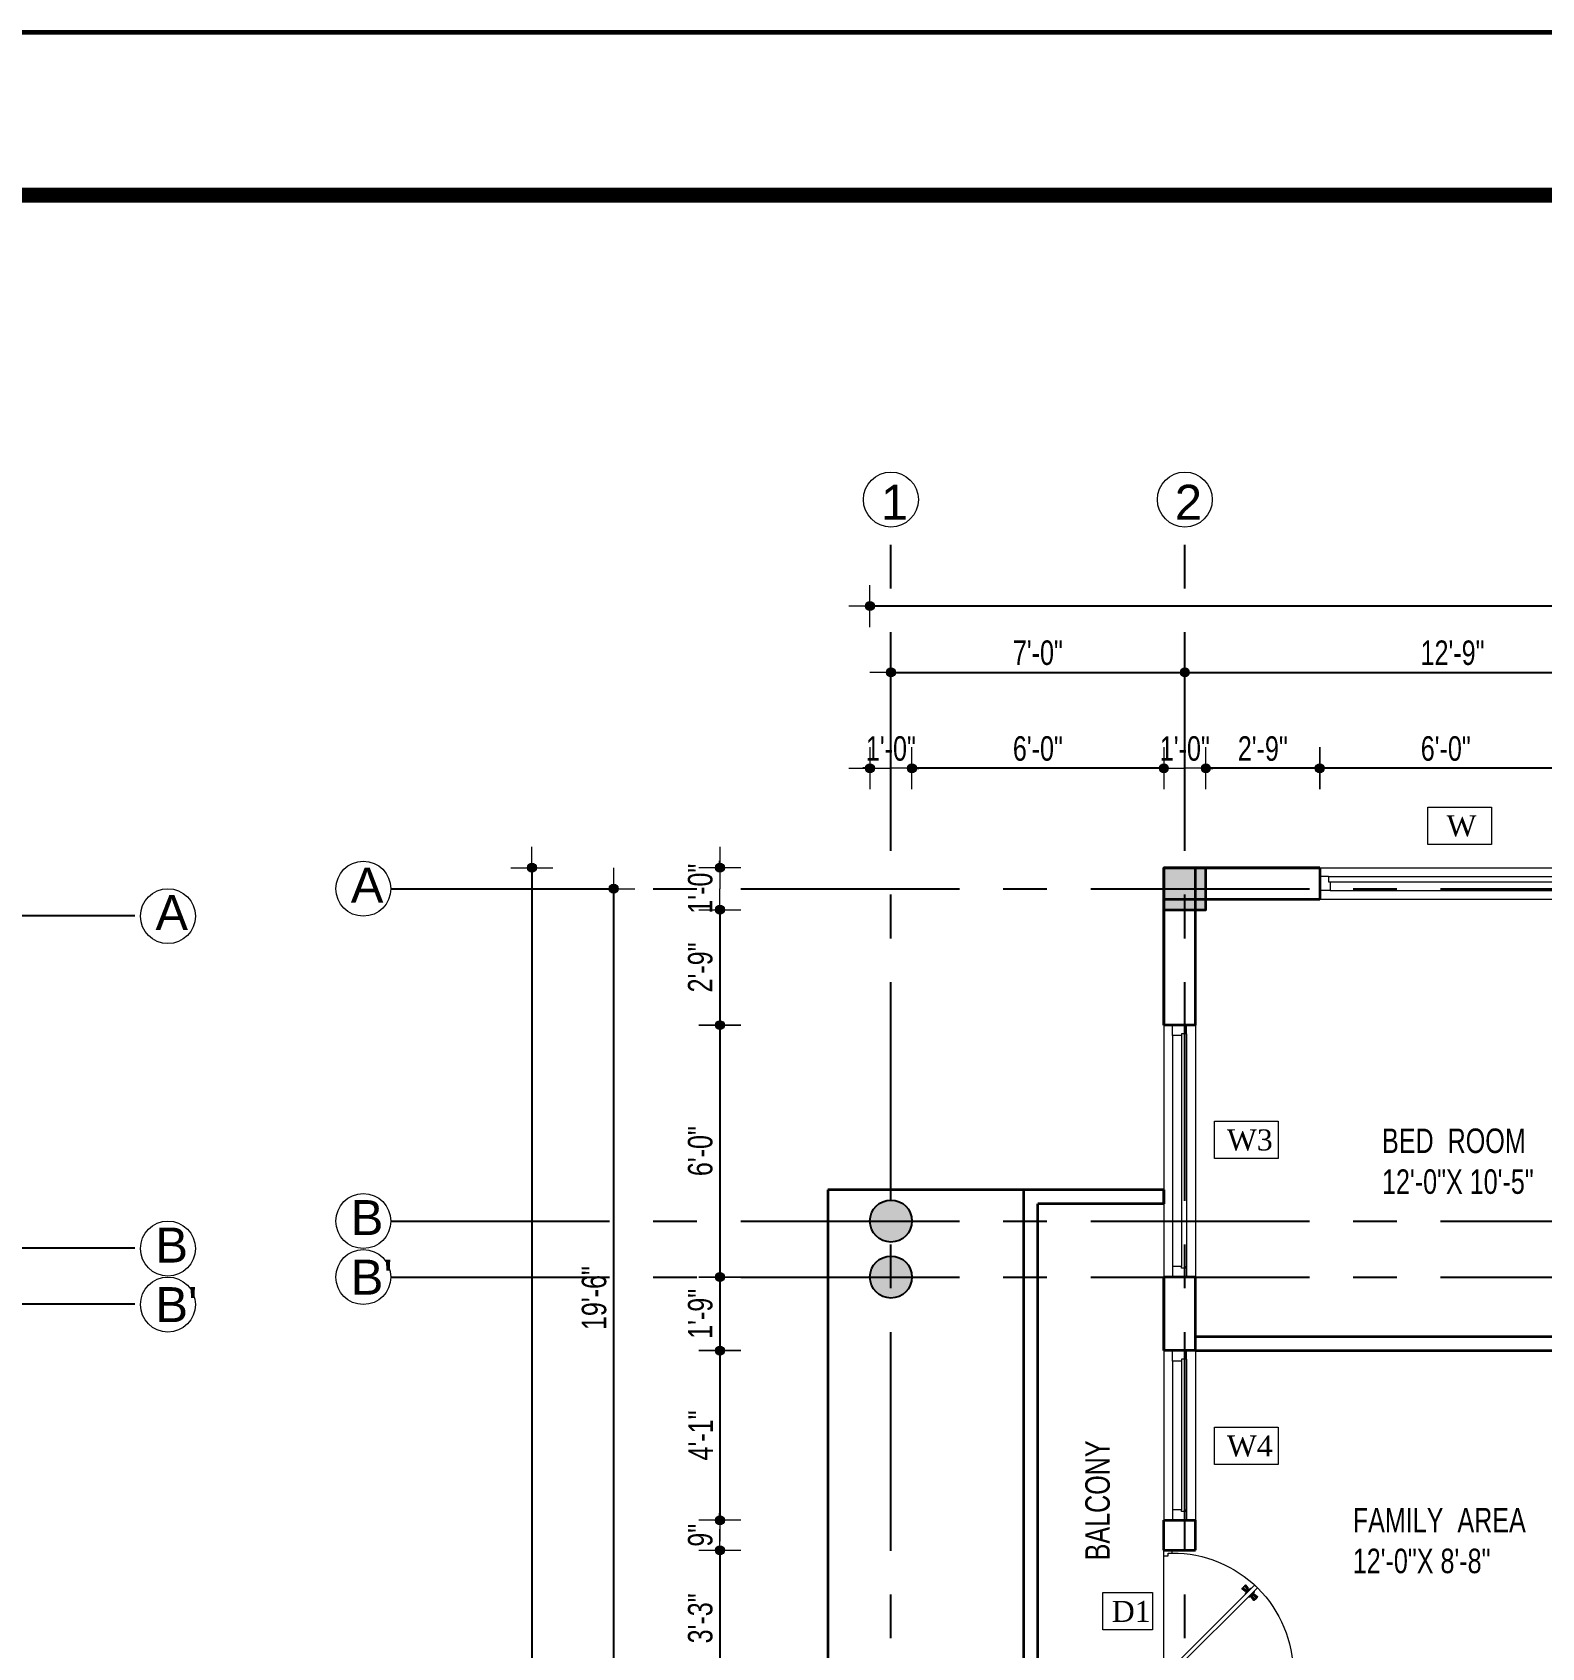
# Model space of a CAD drawing. Header units: inches. Extents: x 108286 to 1018414, y -1240248 to 57686.
# Drawn here: x 503513.5 to 503944.8, y -615802.7 to -615341 of the extents above; entities that cross this region are included whole.
import ezdxf

# ---------------------------------------------------------------- set-up
doc = ezdxf.new("R2010")
doc.units = ezdxf.units.IN
doc.header["$MEASUREMENT"] = 0
doc.linetypes.add('CENTERX2', pattern=[4, 2.5, -0.5, 0.5, -0.5])
for name, color, linetype, lineweight in [('DIMENSION', 142, 'Continuous', 13), ('dimentions', 123, 'Continuous', 9), ('DOOR - ELE- KHA', 142, 'Continuous', 15), ('DOOR WINDOW', 6, 'Continuous', 0), ('ELEVATION', 31, 'Continuous', 25), ('furniture', 32, 'Continuous', 13), ('HATCH', 255, 'Continuous', 18), ('pillar', 1, 'Continuous', 35), ('SHEETS', 7, 'Continuous', 60), ('TEXT', 231, 'Continuous', 20), ('WALL', 8, 'Continuous', 35)]:
    doc.layers.add(name, color=color, linetype=linetype, lineweight=lineweight)
doc.layers.add('VEHICLE', color=9, linetype='Continuous')
doc.styles.add('7 INCH', font='swisscl.ttf', dxfattribs={"height": 7})
doc.styles.add('7 INCH str', font='times.ttf', dxfattribs={"height": 6})
doc.dimstyles.new('7 INCH', dxfattribs={"dimscale": 0, "dimtxt": 7, "dimasz": 1, "dimexe": 2, "dimexo": 9, "dimgap": 2, "dimtad": 1, "dimdec": 0, "dimzin": 3, "dimdsep": 46, "dimlunit": 4, "dimtxsty": '7 INCH', "dimblk": 'DIM', "dimcen": 3, "dimdle": 3, "dimse1": 1, "dimse2": 1, "dimclrd": 256, "dimclre": 256, "dimclrt": 7, "dimadec": 1, "dimazin": 2, "dimtfac": 1, "dimtdec": 0, "dimtix": 1, "dimtofl": 0, "dimtmove": 2, "dimatfit": 3, "dimldrblk": 'ARW', "dimfxl": 2, "dimfrac": 2, "dimtolj": 2, "dimtzin": 0, "dimarcsym": 0})

# ---------------------------------------------------------------- blocks, each defined once
blk = doc.blocks.new('DFGDG')
at = {"layer": 'pillar'}
blk.add_hatch(color=4, dxfattribs=at).paths.add_polyline_path([(456398.92, -510693.64), (456386.92, -510693.64), (456386.92, -510705.64), (456398.92, -510705.64)])
blk.add_lwpolyline([(456398.92, -510693.64), (456386.92, -510693.64), (456386.92, -510705.64), (456398.92, -510705.64)], close=True, dxfattribs=at)
blk = doc.blocks.new('FGEWSRG')
at = {"layer": 'ELEVATION'}
h = blk.add_hatch(color=251, dxfattribs=at)
edge = h.paths.add_edge_path()
edge.add_arc((502633.6, -562105.59), 6, 0, 360)
at = {"layer": 'ELEVATION', "color": 4}
blk.add_circle((502633.6, -562105.59), 6, dxfattribs=at)
blk = doc.blocks.new('*U480')
at = {"layer": 'DOOR WINDOW'}
for p, q in [((-184.36, 4.5), (-184.36, -4.5)), ((-184.36, 4.5), (-112.36, 4.5)), ((-181.86, 2), (-184.36, 2)), ((-181.86, 2), (-114.86, 2)), ((-181.86, 2), (-181.86, 0.5)), ((-181.86, 0.5), (-181.36, 0.5)), ((-181.36, 0.5), (-181.36, -2)), ((-181.36, 0.5), (-115.36, 0.5)), ((-114.86, 2), (-115.46, 2)), ((-115.36, 0.5), (-115.36, -2)), ((-114.86, 0.5), (-115.36, 0.5)), ((-115.36, 0.5), (-115.36, -2)), ((-114.86, 0.5), (-115.36, 0.5)), ((-114.86, 2), (-114.86, 0.5)), ((-114.86, 2), (-114.86, 0.5)), ((-114.86, 2), (-112.36, 2)), ((-112.36, 4.5), (-112.36, -4.5)), ((-112.36, 4.5), (-112.36, -4.5)), ((-112.36, 4.5), (-112.36, -4.5)), ((-181.36, -2), (-184.36, -2)), ((-184.36, -4.5), (-112.36, -4.5)), ((-181.36, -2), (-115.36, -2)), ((-115.46, -2), (-115.36, -2)), ((-115.36, -2), (-112.36, -2))]:
    blk.add_line(p, q, dxfattribs=at)
blk = doc.blocks.new('*U474')
at = {"layer": 'DOOR WINDOW'}
for p, q in [((-196.36, 4.5), (-196.36, -4.5)), ((-196.36, 4.5), (-124.36, 4.5)), ((-193.86, 2), (-196.36, 2)), ((-193.86, 2), (-126.86, 2)), ((-193.86, 2), (-193.86, 0.5)), ((-193.86, 0.5), (-193.36, 0.5)), ((-193.36, 0.5), (-193.36, -2)), ((-193.36, 0.5), (-127.36, 0.5)), ((-126.86, 2), (-127.46, 2)), ((-127.36, 0.5), (-127.36, -2)), ((-126.86, 0.5), (-127.36, 0.5)), ((-127.36, 0.5), (-127.36, -2)), ((-126.86, 0.5), (-127.36, 0.5)), ((-126.86, 2), (-126.86, 0.5)), ((-126.86, 2), (-126.86, 0.5)), ((-126.86, 2), (-124.36, 2)), ((-124.36, 4.5), (-124.36, -4.5)), ((-124.36, 4.5), (-124.36, -4.5)), ((-124.36, 4.5), (-124.36, -4.5)), ((-193.36, -2), (-196.36, -2)), ((-196.36, -4.5), (-124.36, -4.5)), ((-193.36, -2), (-127.36, -2)), ((-127.46, -2), (-127.36, -2)), ((-127.36, -2), (-124.36, -2))]:
    blk.add_line(p, q, dxfattribs=at)
blk = doc.blocks.new('DIM')
at = {"layer": 'DIMENSION'}
h = blk.add_hatch(color=256, dxfattribs=at)
h.paths.add_polyline_path([(0, 1.28), (0, 0), (1.28, 0, 0.414214)])
h.paths.add_polyline_path([(1.28, 0), (0, 0), (0, -1.28, 0.414214)])
h.paths.add_polyline_path([(0, 0), (-1.28, 0, 0.414214), (0, -1.28)])
h.paths.add_polyline_path([(0, 1.28, 0.414214), (-1.28, 0), (0, 0)])
for p, q in [((0, 6), (0, -6)), ((-6, 0), (6, 0))]:
    blk.add_line(p, q, dxfattribs=at)
blk.add_circle((0, 0), 1.28, dxfattribs=at)
blk = doc.blocks.new('*D742')
at = {"layer": 'Defpoints', "color": 0, "ltscale": 15}
for p in [(503881.41, -615551.32), (503881.41, -615579.75), (503953.41, -615579.75)]:
    blk.add_point(p, dxfattribs=at)
at = {"layer": 'dimentions', "lineweight": -2, "ltscale": 15}
blk.add_line((503952.41, -615551.32), (503882.41, -615551.32), dxfattribs=at)
at = {"layer": 'dimentions', "lineweight": -2, "ltscale": 15, "rotation": 180}
blk.add_blockref('DIM', (503881.41, -615551.32), dxfattribs=at)
at = {"layer": 'dimentions', "lineweight": -2, "ltscale": 15}
blk.add_blockref('DIM', (503953.41, -615551.32), dxfattribs=at)
at = {"layer": 'dimentions', "color": 7, "ltscale": 15, "insert": (503917.41, -615545.73), "char_height": 7, "attachment_point": 5, "style": '7 INCH'}
blk.add_mtext('\\A2;6\'-0"', dxfattribs=at)
blk = doc.blocks.new('ARW')
at = {"layer": 'DIMENSION'}
blk.add_lwpolyline([(-0.5, 0, 0, 3, 0), (-5.5, 0, 0, 0, 0), (-0.5, 0, 0, 0, 0)], format="xyseb", dxfattribs=at)
blk = doc.blocks.new('*D743')
at = {"layer": 'Defpoints', "color": 0, "ltscale": 15}
for p in [(503848.85, -615551.32), (503848.85, -615579.75), (503881.41, -615579.75)]:
    blk.add_point(p, dxfattribs=at)
at = {"layer": 'dimentions', "lineweight": -2, "ltscale": 15}
blk.add_line((503880.41, -615551.32), (503849.85, -615551.32), dxfattribs=at)
at = {"layer": 'dimentions', "lineweight": -2, "ltscale": 15, "rotation": 180}
blk.add_blockref('DIM', (503848.85, -615551.32), dxfattribs=at)
at = {"layer": 'dimentions', "lineweight": -2, "ltscale": 15}
blk.add_blockref('DIM', (503881.41, -615551.32), dxfattribs=at)
at = {"layer": 'dimentions', "color": 7, "ltscale": 15, "insert": (503865.13, -615545.74), "char_height": 7, "attachment_point": 5, "style": '7 INCH'}
blk.add_mtext('\\A2;2\'-9"', dxfattribs=at)
blk = doc.blocks.new('*D744')
at = {"layer": 'Defpoints', "color": 0, "ltscale": 15}
for p in [(503836.85, -615551.32), (503836.85, -615579.75), (503848.85, -615579.75)]:
    blk.add_point(p, dxfattribs=at)
at = {"layer": 'dimentions', "lineweight": -2, "ltscale": 15}
for p, q in [((503835.85, -615551.32), (503834.85, -615551.32)), ((503849.85, -615551.32), (503850.85, -615551.32))]:
    blk.add_line(p, q, dxfattribs=at)
blk.add_blockref('DIM', (503836.85, -615551.32), dxfattribs=at)
at = {"layer": 'dimentions', "lineweight": -2, "ltscale": 15, "rotation": 180}
blk.add_blockref('DIM', (503848.85, -615551.32), dxfattribs=at)
at = {"layer": 'dimentions', "color": 7, "ltscale": 15, "insert": (503842.85, -615545.73), "char_height": 7, "attachment_point": 5, "style": '7 INCH'}
blk.add_mtext('\\A2;1\'-0"', dxfattribs=at)
blk = doc.blocks.new('*D745')
at = {"layer": 'Defpoints', "color": 0, "ltscale": 15}
for p in [(503764.85, -615551.32), (503836.85, -615579.75), (503764.85, -615680.74)]:
    blk.add_point(p, dxfattribs=at)
at = {"layer": 'dimentions', "lineweight": -2, "ltscale": 15}
blk.add_line((503835.85, -615551.32), (503765.85, -615551.32), dxfattribs=at)
at = {"layer": 'dimentions', "lineweight": -2, "ltscale": 15, "rotation": 180}
blk.add_blockref('DIM', (503764.85, -615551.32), dxfattribs=at)
at = {"layer": 'dimentions', "lineweight": -2, "ltscale": 15}
blk.add_blockref('DIM', (503836.85, -615551.32), dxfattribs=at)
at = {"layer": 'dimentions', "color": 7, "ltscale": 15, "insert": (503800.85, -615545.73), "char_height": 7, "attachment_point": 5, "style": '7 INCH'}
blk.add_mtext('\\A2;6\'-0"', dxfattribs=at)
blk = doc.blocks.new('*D746')
at = {"layer": 'Defpoints', "color": 0, "ltscale": 15}
for p in [(503752.85, -615551.32), (503752.85, -615680.74), (503764.85, -615680.74)]:
    blk.add_point(p, dxfattribs=at)
at = {"layer": 'dimentions', "lineweight": -2, "ltscale": 15}
for p, q in [((503751.85, -615551.32), (503750.85, -615551.32)), ((503765.85, -615551.32), (503766.85, -615551.32))]:
    blk.add_line(p, q, dxfattribs=at)
blk.add_blockref('DIM', (503752.85, -615551.32), dxfattribs=at)
at = {"layer": 'dimentions', "lineweight": -2, "ltscale": 15, "rotation": 180}
blk.add_blockref('DIM', (503764.85, -615551.32), dxfattribs=at)
at = {"layer": 'dimentions', "color": 7, "ltscale": 15, "insert": (503758.85, -615545.73), "char_height": 7, "attachment_point": 5, "style": '7 INCH'}
blk.add_mtext('\\A2;1\'-0"', dxfattribs=at)
blk = doc.blocks.new('*D747')
at = {"layer": 'Defpoints', "color": 0, "ltscale": 15}
for p in [(503842.85, -615523.94), (503842.85, -615579.75), (503758.85, -615674.74)]:
    blk.add_point(p, dxfattribs=at)
at = {"layer": 'dimentions', "lineweight": -2, "ltscale": 15}
blk.add_line((503759.85, -615523.94), (503841.85, -615523.94), dxfattribs=at)
at = {"layer": 'dimentions', "lineweight": -2, "ltscale": 15, "rotation": 180}
blk.add_blockref('DIM', (503758.85, -615523.94), dxfattribs=at)
at = {"layer": 'dimentions', "lineweight": -2, "ltscale": 15}
blk.add_blockref('DIM', (503842.85, -615523.94), dxfattribs=at)
at = {"layer": 'dimentions', "color": 7, "ltscale": 15, "insert": (503800.85, -615518.35), "char_height": 7, "attachment_point": 5, "style": '7 INCH'}
blk.add_mtext('\\A2;7\'-0"', dxfattribs=at)
blk = doc.blocks.new('*D748')
at = {"layer": 'Defpoints', "color": 0, "ltscale": 15}
for p in [(503995.85, -615523.94), (503842.85, -615579.75), (503995.85, -615579.75)]:
    blk.add_point(p, dxfattribs=at)
at = {"layer": 'dimentions', "lineweight": -2, "ltscale": 15}
blk.add_line((503843.85, -615523.94), (503994.85, -615523.94), dxfattribs=at)
at = {"layer": 'dimentions', "lineweight": -2, "ltscale": 15, "rotation": 180}
blk.add_blockref('DIM', (503842.85, -615523.94), dxfattribs=at)
at = {"layer": 'dimentions', "lineweight": -2, "ltscale": 15}
blk.add_blockref('DIM', (503995.85, -615523.94), dxfattribs=at)
at = {"layer": 'dimentions', "color": 7, "ltscale": 15, "insert": (503919.35, -615518.36), "char_height": 7, "attachment_point": 5, "style": '7 INCH'}
blk.add_mtext('\\A2;12\'-9"', dxfattribs=at)
blk = doc.blocks.new('*D752')
at = {"layer": 'Defpoints', "color": 0, "ltscale": 15}
for p in [(503752.85, -615504.99), (504372.85, -615579.75), (503752.85, -615680.74)]:
    blk.add_point(p, dxfattribs=at)
at = {"layer": 'dimentions', "lineweight": -2, "ltscale": 15}
blk.add_line((504371.85, -615504.99), (503753.85, -615504.99), dxfattribs=at)
at = {"layer": 'dimentions', "lineweight": -2, "ltscale": 15, "rotation": 180}
blk.add_blockref('DIM', (503752.85, -615504.99), dxfattribs=at)
at = {"layer": 'dimentions', "lineweight": -2, "ltscale": 15}
blk.add_blockref('DIM', (504372.85, -615504.99), dxfattribs=at)
at = {"layer": 'dimentions', "color": 7, "ltscale": 15, "insert": (504062.85, -615499.4), "char_height": 7, "attachment_point": 5, "style": '7 INCH'}
blk.add_mtext('\\A2;51\'-8"', dxfattribs=at)
blk = doc.blocks.new('*D753')
at = {"layer": 'Defpoints', "color": 0, "ltscale": 15}
for p in [(503836.85, -615579.75), (503709.98, -615591.75), (503836.85, -615591.75)]:
    blk.add_point(p, dxfattribs=at)
at = {"layer": 'dimentions', "lineweight": -2, "ltscale": 15}
for p, q in [((503709.98, -615578.75), (503709.98, -615577.75)), ((503709.98, -615592.75), (503709.98, -615593.75))]:
    blk.add_line(p, q, dxfattribs=at)
for p, rotation in [((503709.98, -615579.75), 270), ((503709.98, -615591.75), 90)]:
    blk.add_blockref('DIM', p, dxfattribs=dict(at, rotation=rotation))
at = {"layer": 'dimentions', "color": 7, "ltscale": 15, "insert": (503704.4, -615585.75), "char_height": 7, "attachment_point": 5, "rotation": 90, "style": '7 INCH'}
blk.add_mtext('\\A2;1\'-0"', dxfattribs=at)
blk = doc.blocks.new('*D754')
at = {"layer": 'Defpoints', "color": 0, "ltscale": 15}
for p in [(503836.85, -615591.75), (503709.98, -615624.75), (503836.85, -615624.75)]:
    blk.add_point(p, dxfattribs=at)
at = {"layer": 'dimentions', "lineweight": -2, "ltscale": 15}
blk.add_line((503709.98, -615592.75), (503709.98, -615623.75), dxfattribs=at)
for p, rotation in [((503709.98, -615591.75), 90), ((503709.98, -615624.75), 270)]:
    blk.add_blockref('DIM', p, dxfattribs=dict(at, rotation=rotation))
at = {"layer": 'dimentions', "color": 7, "ltscale": 15, "insert": (503704.4, -615608.25), "char_height": 7, "attachment_point": 5, "rotation": 90, "style": '7 INCH'}
blk.add_mtext('\\A2;2\'-9"', dxfattribs=at)
blk = doc.blocks.new('*D755')
at = {"layer": 'Defpoints', "color": 0, "ltscale": 15}
for p in [(503836.85, -615624.75), (503709.98, -615696.74), (503836.85, -615696.74)]:
    blk.add_point(p, dxfattribs=at)
at = {"layer": 'dimentions', "lineweight": -2, "ltscale": 15}
blk.add_line((503709.98, -615625.75), (503709.98, -615695.74), dxfattribs=at)
for p, rotation in [((503709.98, -615624.75), 90), ((503709.98, -615696.74), 270)]:
    blk.add_blockref('DIM', p, dxfattribs=dict(at, rotation=rotation))
at = {"layer": 'dimentions', "color": 7, "ltscale": 15, "insert": (503704.4, -615660.75), "char_height": 7, "attachment_point": 5, "rotation": 90, "style": '7 INCH'}
blk.add_mtext('\\A2;6\'-0"', dxfattribs=at)
blk = doc.blocks.new('*U574')
at = {"layer": 'DOOR WINDOW'}
for p, q in [((-184.36, 4.5), (-184.36, -4.5)), ((-184.36, 4.5), (-135.86, 4.5)), ((-181.86, 2), (-184.36, 2)), ((-181.86, 2), (-138.36, 2)), ((-181.86, 2), (-181.86, 0.5)), ((-181.86, 0.5), (-181.36, 0.5)), ((-181.36, 0.5), (-181.36, -2)), ((-181.36, 0.5), (-138.86, 0.5)), ((-138.36, 2), (-138.96, 2)), ((-138.86, 0.5), (-138.86, -2)), ((-138.36, 0.5), (-138.86, 0.5)), ((-138.86, 0.5), (-138.86, -2)), ((-138.36, 0.5), (-138.86, 0.5)), ((-138.36, 2), (-138.36, 0.5)), ((-138.36, 2), (-138.36, 0.5)), ((-138.36, 2), (-135.86, 2)), ((-135.86, 4.5), (-135.86, -4.5)), ((-135.86, 4.5), (-135.86, -4.5)), ((-135.86, 4.5), (-135.86, -4.5)), ((-181.36, -2), (-184.36, -2)), ((-184.36, -4.5), (-135.86, -4.5)), ((-181.36, -2), (-138.86, -2)), ((-138.96, -2), (-138.86, -2)), ((-138.86, -2), (-135.86, -2))]:
    blk.add_line(p, q, dxfattribs=at)
blk = doc.blocks.new('*D756')
at = {"layer": 'Defpoints', "color": 0, "ltscale": 15}
for p in [(503836.85, -615696.74), (503709.98, -615717.75), (503836.85, -615717.75)]:
    blk.add_point(p, dxfattribs=at)
at = {"layer": 'dimentions', "lineweight": -2, "ltscale": 15}
blk.add_line((503709.98, -615697.74), (503709.98, -615716.75), dxfattribs=at)
for p, rotation in [((503709.98, -615696.74), 90), ((503709.98, -615717.75), 270)]:
    blk.add_blockref('DIM', p, dxfattribs=dict(at, rotation=rotation))
at = {"layer": 'dimentions', "color": 7, "ltscale": 15, "insert": (503704.4, -615707.25), "char_height": 7, "attachment_point": 5, "rotation": 90, "style": '7 INCH'}
blk.add_mtext('\\A2;1\'-9"', dxfattribs=at)
blk = doc.blocks.new('*D757')
at = {"layer": 'Defpoints', "color": 0, "ltscale": 15}
for p in [(503836.85, -615717.75), (503709.98, -615766.25), (503836.85, -615766.25)]:
    blk.add_point(p, dxfattribs=at)
at = {"layer": 'dimentions', "lineweight": -2, "ltscale": 15}
blk.add_line((503709.98, -615718.75), (503709.98, -615765.25), dxfattribs=at)
for p, rotation in [((503709.98, -615717.75), 90), ((503709.98, -615766.25), 270)]:
    blk.add_blockref('DIM', p, dxfattribs=dict(at, rotation=rotation))
at = {"layer": 'dimentions', "color": 7, "ltscale": 15, "insert": (503704.48, -615742), "char_height": 7, "attachment_point": 5, "rotation": 90, "style": '7 INCH'}
blk.add_mtext('\\A2;4\'-1"', dxfattribs=at)
blk = doc.blocks.new('*D758')
at = {"layer": 'Defpoints', "color": 0, "ltscale": 15}
for p in [(503836.85, -615766.25), (503709.98, -615774.81), (503836.85, -615774.81)]:
    blk.add_point(p, dxfattribs=at)
at = {"layer": 'dimentions', "lineweight": -2, "ltscale": 15}
for p, q in [((503709.98, -615765.25), (503709.98, -615764.25)), ((503709.98, -615775.81), (503709.98, -615776.81))]:
    blk.add_line(p, q, dxfattribs=at)
for p, rotation in [((503709.98, -615766.25), 270), ((503709.98, -615774.81), 90)]:
    blk.add_blockref('DIM', p, dxfattribs=dict(at, rotation=rotation))
at = {"layer": 'dimentions', "color": 7, "ltscale": 15, "insert": (503704.4, -615770.53), "char_height": 7, "attachment_point": 5, "rotation": 90, "style": '7 INCH'}
blk.add_mtext('\\A2;9"', dxfattribs=at)
blk = doc.blocks.new('*D759')
at = {"layer": 'Defpoints', "color": 0, "ltscale": 15}
for p in [(503836.85, -615774.81), (503709.98, -615813.75), (503836.85, -615813.75)]:
    blk.add_point(p, dxfattribs=at)
at = {"layer": 'dimentions', "lineweight": -2, "ltscale": 15}
blk.add_line((503709.98, -615775.81), (503709.98, -615812.75), dxfattribs=at)
for p, rotation in [((503709.98, -615774.81), 90), ((503709.98, -615813.75), 270)]:
    blk.add_blockref('DIM', p, dxfattribs=dict(at, rotation=rotation))
at = {"layer": 'dimentions', "color": 7, "ltscale": 15, "insert": (503704.4, -615794.28), "char_height": 7, "attachment_point": 5, "rotation": 90, "style": '7 INCH'}
blk.add_mtext('\\A2;3\'-3"', dxfattribs=at)
blk = doc.blocks.new('*D766')
at = {"layer": 'Defpoints', "color": 0, "ltscale": 15}
for p in [(503679.64, -615585.75), (503836.85, -615585.75), (503836.85, -615819.75)]:
    blk.add_point(p, dxfattribs=at)
at = {"layer": 'dimentions', "lineweight": -2, "ltscale": 15}
blk.add_line((503679.64, -615818.75), (503679.64, -615586.75), dxfattribs=at)
for p, rotation in [((503679.64, -615585.75), 90), ((503679.64, -615819.75), 270)]:
    blk.add_blockref('DIM', p, dxfattribs=dict(at, rotation=rotation))
at = {"layer": 'dimentions', "color": 7, "ltscale": 15, "insert": (503674.06, -615702.75), "char_height": 7, "attachment_point": 5, "rotation": 90, "style": '7 INCH'}
blk.add_mtext('\\A2;19\'-6"', dxfattribs=at)
blk = doc.blocks.new('*D767')
at = {"layer": 'Defpoints', "color": 0, "ltscale": 15}
for p in [(503836.85, -615579.75), (503656.26, -616065.53), (503989.85, -616065.53)]:
    blk.add_point(p, dxfattribs=at)
at = {"layer": 'dimentions', "lineweight": -2, "ltscale": 15}
blk.add_line((503656.26, -615580.75), (503656.26, -616064.53), dxfattribs=at)
for p, rotation in [((503656.26, -615579.75), 90), ((503656.26, -616065.53), 270)]:
    blk.add_blockref('DIM', p, dxfattribs=dict(at, rotation=rotation))
at = {"layer": 'dimentions', "color": 7, "ltscale": 15, "insert": (503650.67, -615822.64), "char_height": 7, "attachment_point": 5, "rotation": 90, "style": '7 INCH'}
blk.add_mtext('\\A2;40\'-6"', dxfattribs=at)
blk = doc.blocks.new('3ft')
at = {"layer": 'DOOR - ELE- KHA'}
for p, q in [((1.01, 2.52), (25.23, 26.74)), ((26.05, 25.92), (1.77, 1.64)), ((22.57, 24.94), (21.65, 25.68)), ((21.67, 25.73), (22.17, 26.23)), ((22.49, 24.95), (21.67, 25.61)), ((22.63, 24.99), (21.69, 25.75)), ((21.7, 25.82), (22.14, 26.26)), ((21.73, 25.79), (21.7, 25.82)), ((22.74, 25.1), (21.84, 25.9)), ((22.13, 26.28), (21.98, 26.13)), ((21.99, 26.11), (21.98, 26.13)), ((22.88, 25.24), (22.01, 26.06)), ((22.13, 26.28), (22.27, 26.42)), ((22.58, 26.7), (22.14, 26.26)), ((22.67, 26.73), (22.17, 26.23)), ((22.29, 26.41), (22.27, 26.42)), ((23.16, 25.52), (22.34, 26.39)), ((23.3, 25.66), (22.5, 26.56)), ((22.61, 26.67), (22.58, 26.7)), ((22.6, 24.96), (23.02, 25.38)), ((22.61, 24.25), (22.92, 24.72)), ((22.62, 24.13), (22.61, 24.14)), ((23.41, 25.77), (22.65, 26.71)), ((22.69, 24.32), (23.02, 24.83)), ((22.7, 25.07), (22.71, 25.06)), ((23.46, 25.83), (22.72, 26.75)), ((23.45, 25.91), (22.79, 26.73)), ((22.82, 25.06), (23.08, 25.32)), ((22.94, 24.95), (22.83, 25.07)), ((22.95, 24.96), (22.84, 25.07)), ((22.98, 24.99), (22.86, 25.1)), ((23.03, 25.04), (22.91, 25.15)), ((22.91, 24.53), (23.1, 24.91)), ((22.92, 24.72), (22.92, 24.72)), ((22.93, 24.94), (23.19, 25.21)), ((22.93, 24.84), (22.93, 24.83)), ((23.11, 25.12), (22.99, 25.23)), ((23.44, 25.81), (23.02, 25.38)), ((23.34, 25.58), (23.08, 25.32)), ((23.13, 24.76), (23.18, 24.99)), ((23.28, 25.3), (23.17, 25.41)), ((23.46, 25.47), (23.19, 25.21)), ((23.36, 25.37), (23.25, 25.49)), ((23.31, 24.94), (23.28, 25.08)), ((23.41, 25.43), (23.3, 25.54)), ((23.46, 25.09), (23.32, 25.13)), ((23.33, 25.7), (23.34, 25.69)), ((23.45, 25.46), (23.33, 25.57)), ((23.44, 25.45), (23.33, 25.56)), ((23.64, 25.27), (23.41, 25.22)), ((23.44, 23.31), (23.45, 23.3)), ((23.87, 25.49), (23.49, 25.3)), ((23.56, 23.3), (24.03, 23.61)), ((24.08, 25.71), (23.57, 25.38)), ((23.57, 25.47), (23.57, 25.47)), ((23.63, 23.38), (24.14, 23.72)), ((24.15, 25.79), (23.68, 25.48)), ((23.68, 25.48), (23.68, 25.48)), ((23.84, 23.6), (24.22, 23.79)), ((24.03, 23.61), (24.03, 23.62)), ((24.07, 23.82), (24.3, 23.88)), ((24.14, 23.62), (24.14, 23.62)), ((24.25, 24), (24.39, 23.97)), ((24.25, 23.62), (24.51, 23.89)), ((24.25, 23.26), (24.99, 22.34)), ((24.27, 25.78), (24.26, 25.79)), ((24.26, 23.29), (24.69, 23.71)), ((24.26, 23.63), (24.37, 23.52)), ((24.26, 23.18), (24.92, 22.37)), ((24.27, 23.64), (24.38, 23.53)), ((24.3, 23.67), (24.41, 23.56)), ((24.3, 23.32), (25.06, 22.38)), ((24.35, 23.72), (24.46, 23.61)), ((24.37, 23.52), (24.63, 23.77)), ((24.37, 23.4), (24.37, 23.4)), ((24.4, 24.15), (24.43, 24.01)), ((24.41, 23.43), (25.2, 22.53)), ((24.43, 23.8), (24.54, 23.69)), ((24.78, 24.15), (24.51, 23.89)), ((24.58, 24.33), (24.52, 24.1)), ((24.55, 23.57), (25.37, 22.7)), ((24.6, 23.97), (24.72, 23.86)), ((24.8, 24.56), (24.61, 24.18)), ((24.89, 24.03), (24.63, 23.77)), ((25.02, 24.77), (24.68, 24.26)), ((24.68, 24.05), (24.79, 23.94)), ((25.11, 24.14), (24.69, 23.71)), ((24.73, 24.1), (24.85, 23.99)), ((24.76, 24.13), (24.87, 24.02)), ((24.77, 24.14), (24.88, 24.03)), ((24.79, 24.38), (24.78, 24.37)), ((24.78, 24.26), (24.78, 24.26)), ((25.1, 24.84), (24.79, 24.38)), ((24.83, 23.85), (25.7, 23.03)), ((24.97, 23.99), (25.87, 23.2)), ((25, 24.03), (25, 24.03)), ((25.08, 24.1), (26.02, 23.34)), ((25.09, 24.96), (25.1, 24.95)), ((25.14, 24.15), (26.06, 23.41)), ((25.22, 24.14), (26.03, 23.48)), ((26.05, 25.92), (25.23, 26.74)), ((26.04, 23.37), (25.54, 22.86)), ((26.01, 23.27), (25.57, 22.83)), ((25.98, 23.3), (26.01, 23.27)), ((25.04, 22.36), (25.54, 22.86)), ((25.1, 22.42), (25.13, 22.39)), ((25.13, 22.39), (25.57, 22.83)), ((25.42, 22.68), (25.43, 22.67)), ((25.58, 22.82), (25.43, 22.67)), ((25.58, 22.82), (25.73, 22.97)), ((25.72, 22.98), (25.73, 22.97)), ((0, 2.4), (0, 0)), ((0.72, 2.4), (0, 2.4)), ((1.6, 0), (0, 0)), ((0, 0), (36, 0)), ((0.72, 1.52), (0.72, 2.44)), ((0.8, 1.52), (0.72, 1.52)), ((0.8, 1.52), (0.8, 2.41)), ((0.8, 1.2), (0.8, 1.52)), ((1.6, 1.2), (0.8, 1.2)), ((1.57, 1.84), (0.94, 2.47)), ((1.63, 1.89), (0.97, 2.55)), ((1.63, 1.89), (1.57, 1.84)), ((1.77, 1.64), (1.57, 1.84)), ((1.6, 0), (1.6, 1.2)), ((34.4, 0), (34.4, 1.2)), ((34.4, 1.2), (35.2, 1.2)), ((34.4, 0), (36, 0)), ((35.2, 1.2), (35.2, 2.4)), ((35.2, 2.4), (36, 2.4)), ((36, 0), (36, 2.4))]:
    blk.add_line(p, q, dxfattribs=at)
for radius in [0.155, 0.0752]:
    blk.add_circle((0.82, 2.56), radius, dxfattribs=at)
for centre, radius, start, end in [((0.82, 2.56), 34.38, 359.7285, 90.0333), ((22.54, 25.01), 0.08, 231.0764, 315), ((22.67, 24.2), 0.08, 135, 225), ((22.73, 26.68), 0.08, 38.9236, 135), ((22.77, 25.12), 0.08, 225, 315), ((22.99, 24.89), 0.08, 135, 219.7428), ((22.87, 24.78), 0.08, 315, 39.7428), ((23.28, 25.63), 0.08, 315, 45), ((23.39, 25.86), 0.08, 315, 38.9236), ((23.51, 23.36), 0.08, 225, 315), ((23.51, 25.41), 0.08, 50.2572, 135), ((23.62, 25.53), 0.08, 230.2572, 315), ((24.09, 23.56), 0.08, 50.2572, 135), ((24.2, 23.68), 0.08, 230.2572, 315), ((24.2, 25.73), 0.08, 45, 135), ((24.32, 23.23), 0.08, 135, 218.9236), ((24.42, 23.46), 0.08, 135, 225), ((24.84, 24.31), 0.08, 135, 219.7428), ((24.72, 24.21), 0.08, 315, 39.7428), ((24.94, 23.98), 0.08, 45, 135), ((25.04, 24.89), 0.08, 315, 45), ((25.17, 24.08), 0.08, 51.0764, 135), ((25.98, 23.42), 0.08, 315, 51.0764), ((24.98, 22.42), 0.08, 218.9236, 315)]:
    blk.add_arc(centre, radius, start, end, dxfattribs=at)
blk = doc.blocks.new('*U576')
at = {"color": 3, "xscale": -1}
blk.add_blockref('3ft', (42, 0), dxfattribs=at)

msp = doc.modelspace()

# ---------------------------------------------------------------- linework, layer by layer
at = {"layer": 'dimentions', "ltscale": 15}
for points in [[(503912.28, -615562.41), (503930.46, -615562.41), (503930.46, -615573.08), (503912.28, -615573.08)], [(503851.36, -615652.16), (503869.54, -615652.16), (503869.54, -615662.83), (503851.36, -615662.83)], [(503851.36, -615739.64), (503869.54, -615739.64), (503869.54, -615750.31), (503851.36, -615750.31)], [(503819.38, -615786.91), (503833.57, -615786.91), (503833.57, -615797.58), (503819.38, -615797.58)]]:
    msp.add_lwpolyline(points, close=True, dxfattribs=at)
at = {"layer": 'ELEVATION', "color": 0}
msp.add_line((503845.85, -615713.75), (503922.85, -615713.75), dxfattribs=at)
at = {"layer": 'furniture'}
for centre in [(503758.85, -615474.54), (503842.85, -615474.54), (503608.09, -615585.75), (503552.26, -615593.6), (503608.09, -615680.74), (503552.26, -615688.6), (503608.09, -615696.74), (503552.26, -615704.6)]:
    msp.add_circle(centre, 7.85, dxfattribs=at)
at = {"layer": 'SHEETS'}
for points in [[(502502.29, -615341.01), (505598.29, -615341.01), (505598.29, -617441.01), (502502.29, -617441.01)], [(502595.29, -615386.01), (505553.29, -615386.01), (505553.29, -617396.01), (502595.29, -617396.01)], [(502596.29, -615387.01), (505552.29, -615387.01), (505552.29, -617395.01), (502596.29, -617395.01)], [(502597.29, -615388.01), (505551.29, -615388.01), (505551.29, -617394.01), (502597.29, -617394.01)], [(502598.29, -615389.01), (505550.29, -615389.01), (505550.29, -617393.01), (502598.29, -617393.01)]]:
    msp.add_lwpolyline(points, close=True, dxfattribs=at)
at = {"layer": 'VEHICLE', "linetype": 'CENTERX2', "ltscale": 25}
for p, q in [((503758.85, -616174.95), (503758.85, -615482.4)), ((503842.85, -616174.95), (503842.85, -615482.4)), ((503615.94, -615585.75), (504480.05, -615585.75)), ((502680.3, -615593.42), (503544.41, -615593.42)), ((503615.94, -615680.74), (504480.05, -615680.74)), ((502680.3, -615688.41), (503544.41, -615688.41)), ((503615.94, -615696.74), (504480.05, -615696.74)), ((502680.3, -615704.41), (503544.41, -615704.41))]:
    msp.add_line(p, q, dxfattribs=at)
at = {"layer": 'WALL', "color": 0}
for p, q in [((503836.85, -615579.75), (503881.41, -615579.75)), ((503836.85, -615624.75), (503836.85, -615579.75)), ((503881.41, -615579.75), (503836.85, -615579.75)), ((503836.85, -615579.75), (503836.85, -615624.75)), ((503845.85, -615624.75), (503845.85, -615579.75)), ((503881.41, -615579.75), (503881.41, -615588.75)), ((503836.85, -615588.75), (503881.41, -615588.75)), ((503845.85, -615624.75), (503836.85, -615624.75)), ((503836.85, -615671.82), (503740.85, -615671.82)), ((503740.85, -615671.82), (503740.85, -615899.74)), ((503796.85, -615899.74), (503796.85, -615671.82)), ((503836.85, -615675.82), (503836.85, -615671.82)), ((503836.85, -615671.82), (503836.85, -615675.82)), ((503836.85, -615675.82), (503800.85, -615675.82)), ((503800.85, -615895.74), (503800.85, -615675.82)), ((503836.85, -615717.75), (503836.85, -615696.75)), ((503836.85, -615696.75), (503836.85, -615717.75)), ((503845.85, -615696.75), (503836.85, -615696.75)), ((503845.85, -615717.75), (503845.85, -615696.75)), ((503845.85, -615717.75), (503836.85, -615717.75)), ((503845.85, -615713.75), (503953.85, -615713.75)), ((503845.85, -615717.75), (503953.85, -615717.75)), ((503836.85, -615774.81), (503836.85, -615766.25)), ((503836.85, -615766.25), (503845.85, -615766.25)), ((503836.85, -615766.25), (503845.85, -615766.25)), ((503845.85, -615774.81), (503845.85, -615766.25)), ((503836.85, -615774.81), (503845.85, -615774.81))]:
    msp.add_line(p, q, dxfattribs=at)

# ---------------------------------------------------------------- block references
msp.add_blockref('*U474', (504077.77, -615584.25))
at = {"rotation": 270}
for name, p in [('*U480', (503841.35, -615809.1)), ('*U574', (503841.35, -615902.1))]:
    msp.add_blockref(name, p, dxfattribs=at)
at = {"layer": 'DIMENSION'}
msp.add_blockref('DFGDG', (47449.93, -104886.11), dxfattribs=at)
at = {"layer": 'DOOR - ELE- KHA', "rotation": 270}
msp.add_blockref('*U576', (503836.85, -615768.81), dxfattribs=at)
at = {"layer": 'ELEVATION', "color": 3}
for p in [(1125.26, -53575.15), (1125.26, -53591.15)]:
    msp.add_blockref('FGEWSRG', p, dxfattribs=at)

# ---------------------------------------------------------------- texts
at = {"layer": 'dimentions', "ltscale": 15, "char_height": 6, "width": 18.613, "attachment_point": 1, "style": '7 INCH str'}
for s, insert in [('W', (503917.63, -615564.79)), ('W3', (503854.87, -615654.54)), ('W4', (503854.87, -615742.02)), ('D1', (503821.99, -615789.29))]:
    msp.add_mtext(s, dxfattribs=dict(at, insert=insert))
at = {"layer": 'furniture', "char_height": 10, "width": 7.2682, "attachment_point": 1, "style": '7 INCH'}
for s, insert in [('{\\fArial|b0|i0|c0|p34;1}', (503755.98, -615470.32)), ('{\\fArial|b0|i0|c0|p34;2}', (503839.98, -615470.32)), ('{\\fArial|b0|i0|c0|p34;A}', (503604.51, -615579.75)), ('{\\fArial|b0|i0|c0|p34;A}', (503548.69, -615587.6)), ('{\\fArial|b0|i0|c0|p34;B}', (503604.51, -615674.75)), ('{\\fArial|b0|i0|c0|p34;B}', (503548.69, -615682.6)), ("{\\fArial|b0|i0|c0|p34;B'}", (503604.51, -615691.77)), ("{\\fArial|b0|i0|c0|p34;B'}", (503548.69, -615699.62))]:
    msp.add_mtext(s, dxfattribs=dict(at, insert=insert))
at = {"layer": 'HATCH', "insert": (503814.4, -615777.71), "char_height": 7, "width": 57.3601, "attachment_point": 1, "rotation": 90, "style": '7 INCH'}
msp.add_mtext('BALCONY', dxfattribs=at)
at = {"layer": 'TEXT', "char_height": 7, "width": 57.3601, "attachment_point": 1, "style": '7 INCH'}
for s, insert in [('BED  ROOM\\P12\'-0"X 10\'-5"', (503899.2, -615654.29)), ('FAMILY  AREA\\P12\'-0"X 8\'-8"', (503890.84, -615762.7))]:
    msp.add_mtext(s, dxfattribs=dict(at, insert=insert))

# ---------------------------------------------------------------- dimensions: what is measured, and where the dimension line sits
at = {"layer": 'dimentions', "ltscale": 15}
for base, p1, p2, picture, middle in [((503752.85, -615504.99), (504372.85, -615579.75), (503752.85, -615680.74), '*D752', (504062.85, -615499.4)), ((503842.85, -615523.94), (503758.85, -615674.74), (503842.85, -615579.75), '*D747', (503800.85, -615518.35)), ((503995.85, -615523.94), (503842.85, -615579.75), (503995.85, -615579.75), '*D748', (503919.35, -615518.36)), ((503752.85, -615551.32), (503764.85, -615680.74), (503752.85, -615680.74), '*D746', (503758.85, -615545.73)), ((503764.85, -615551.32), (503836.85, -615579.75), (503764.85, -615680.74), '*D745', (503800.85, -615545.73)), ((503836.85, -615551.32), (503848.85, -615579.75), (503836.85, -615579.75), '*D744', (503842.85, -615545.73)), ((503848.85, -615551.32), (503881.41, -615579.75), (503848.85, -615579.75), '*D743', (503865.13, -615545.74)), ((503881.41, -615551.32), (503953.41, -615579.75), (503881.41, -615579.75), '*D742', (503917.41, -615545.73))]:
    dim = msp.add_linear_dim(base=base, p1=p1, p2=p2, dimstyle='7 INCH', override={"dimscale": 1}, dxfattribs=at)
    dim.commit()
    dim.dimension.update_dxf_attribs({"geometry": picture, "text_midpoint": middle})
for base, p1, p2, picture, middle in [((503656.26, -616065.53), (503836.85, -615579.75), (503989.85, -616065.53), '*D767', (503650.67, -615822.64)), ((503709.98, -615591.75), (503836.85, -615579.75), (503836.85, -615591.75), '*D753', (503704.4, -615585.75)), ((503679.64, -615585.75), (503836.85, -615819.75), (503836.85, -615585.75), '*D766', (503674.06, -615702.75)), ((503709.98, -615624.75), (503836.85, -615591.75), (503836.85, -615624.75), '*D754', (503704.4, -615608.25)), ((503709.98, -615696.74), (503836.85, -615624.75), (503836.85, -615696.74), '*D755', (503704.4, -615660.75)), ((503709.98, -615717.75), (503836.85, -615696.74), (503836.85, -615717.75), '*D756', (503704.4, -615707.25)), ((503709.98172791, -615766.24706661), (503836.85233323, -615717.74706659), (503836.85233322, -615766.24706661), '*D757', (503704.48172791, -615741.9970666)), ((503709.98, -615774.81), (503836.85, -615766.25), (503836.85, -615774.81), '*D758', (503704.4, -615770.53)), ((503709.98, -615813.75), (503836.85, -615774.81), (503836.85, -615813.75), '*D759', (503704.4, -615794.28))]:
    dim = msp.add_linear_dim(base=base, p1=p1, p2=p2, angle=90, dimstyle='7 INCH', override={"dimscale": 1}, dxfattribs=at)
    dim.commit()
    dim.dimension.update_dxf_attribs({"geometry": picture, "text_midpoint": middle})

doc.saveas('drawing.dxf')
